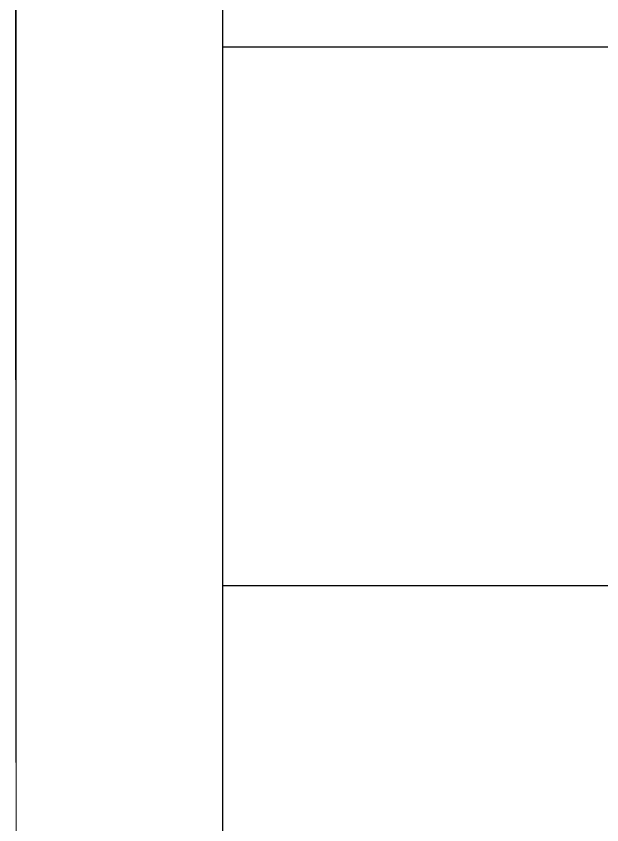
# Model space of a CAD drawing. Header units: inches. Extents: x -12418 to 472786, y -29325 to 19878.
# Drawn here: x 5228 to 5881, y -9267 to -8366 of the extents above; entities that cross this region are included whole.
import ezdxf

# ---------------------------------------------------------------- set-up
doc = ezdxf.new("R2010")
doc.units = ezdxf.units.IN
doc.header["$LTSCALE"] = 25
doc.header["$MEASUREMENT"] = 0
doc.linetypes.add('DASHDOT', pattern=[25.4, 12.7, -6.35, 0, -6.35])
doc.layers.add('00-Ground Floor$0$False Ceiling', color=251, linetype='Continuous')
doc.layers.add('00-Ground Floor$0$Walls', color=251, linetype='Continuous', lineweight=5)
doc.layers.add('E-LITE-CLNG-CNDT', color=6, linetype='DASHDOT', lineweight=35)

# ---------------------------------------------------------------- blocks, each defined once
blk = doc.blocks.new('00-Ground Floor$0$A$Ce9e1c4c3')
at = {"layer": '00-Ground Floor$0$False Ceiling', "color": 254}
for p, q in [((-94772.07, -9197.43, 0), (-94782.72, 8602.57, 0)), ((-94542.07, -6347.43, 0), (-94542.07, -10017.43, 0))]:
    blk.add_line(p, q, dxfattribs=at)
at = {"layer": '00-Ground Floor$0$False Ceiling', "color": 254, "linetype": 'Continuous'}
for p, q in [((-94542.07, -8400), (-90902.07, -8400)), ((-94542.07, -9000), (-90902.07, -9000))]:
    blk.add_line(p, q, dxfattribs=at)
blk = doc.blocks.new('00-Ground Floor')
at = {"layer": '00-Ground Floor$0$Walls'}
for p, q in [((5227.93, -5597.43, 0), (5227.93, -13097.43, 0)), ((5227.93, -5597.43, 0), (5227.93, -13097.43, 0)), ((5457.93, -6347.43, 0), (5457.93, -10017.43, 0))]:
    blk.add_line(p, q, dxfattribs=at)
at = {"layer": '00-Ground Floor$0$False Ceiling', "color": 254}
blk.add_blockref('00-Ground Floor$0$A$Ce9e1c4c3', (100000, 0), dxfattribs=at)

msp = doc.modelspace()

# ---------------------------------------------------------------- block references
at = {"layer": 'E-LITE-CLNG-CNDT'}
msp.add_blockref('00-Ground Floor', (0, 0), dxfattribs=at)

doc.saveas('drawing.dxf')
